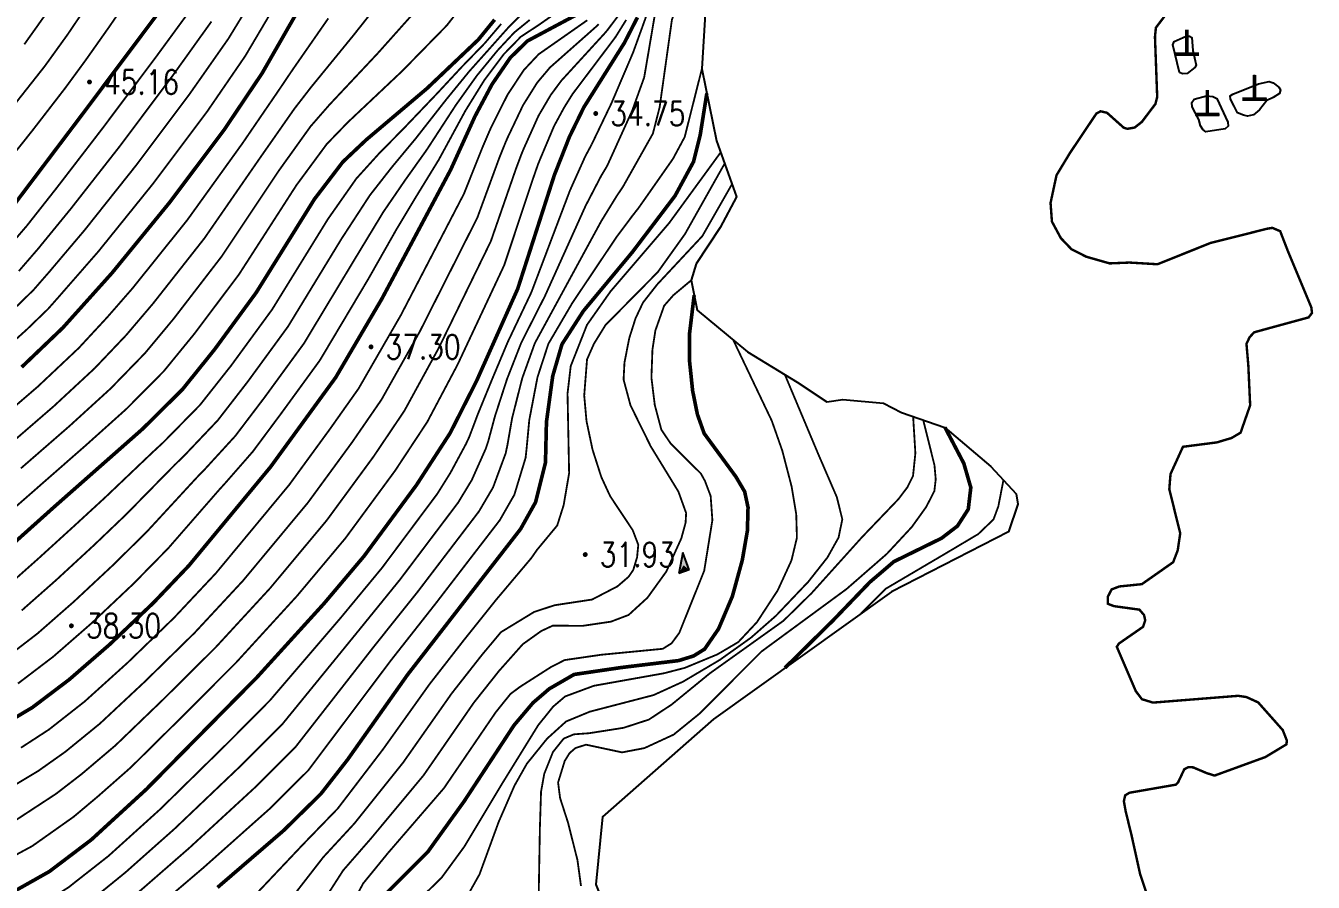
# Model space of a CAD drawing. Extents: x 404846 to 408477, y 3390929 to 3392894.
# Drawn here: x 406529 to 406582, y 3392263.1 to 3392298.3 of the extents above; entities that cross this region are included whole.
import ezdxf
from ezdxf.enums import TextEntityAlignment as Align

# ---------------------------------------------------------------- set-up
doc = ezdxf.new("R2010")
doc.units = 0
doc.header["$LTSCALE"] = 0.5
doc.layers.get('0').update_dxf_attribs({"linetype": 'CONTINUOUS'})
for name, color, linetype in [('DGX', 2, 'CONTINUOUS'), ('DMTZ', 3, 'CONTINUOUS'), ('GCD', 1, 'CONTINUOUS'), ('SXSS', 5, 'CONTINUOUS')]:
    doc.layers.add(name, color=color, linetype=linetype)
doc.styles.add('HZ', font='rs.shx', dxfattribs={"width": 0.8, "bigfont": 'hztxt.shx'})
doc.linetypes.add('1033B', pattern='A,1,[186,AAA.SHX,S=1,R=0,X=0,Y=0],1', length=2)

# ---------------------------------------------------------------- blocks, each defined once
blk = doc.blocks.new('*U39')
at = {"linetype": 'Continuous'}
for points in [[(-0.3, 0.5), (0, 1.5), (-0.9, 0)], [(-0.3, 0.5), (0, 0), (0, 1.5)], [(-0.3, 0.5), (-0.9, 0), (0, 0)]]:
    blk.add_solid(points, dxfattribs=at)
blk = doc.blocks.new('gc201')
for p, q in [((0, 1.5), (-0.9, 0)), ((0, 0), (0, 1.5)), ((0, 0), (-0.9, 0))]:
    blk.add_line(p, q)
at = {"linetype": 'Continuous'}
blk.add_blockref('*U39', (0, 0), dxfattribs=at)
blk = doc.blocks.new('GC200')
at = {"linetype": 'Continuous', "const_width": 0.2, "flags": 128}
blk.add_lwpolyline([(-0.1, 0, 1), (0.1, 0, 1)], format="xyb", close=True, dxfattribs=at)
blk = doc.blocks.new('gc195')
for p, q in [((0, 0), (0, 2)), ((-1, 0), (1, 0))]:
    blk.add_line(p, q)
at = {"const_width": 0.3, "flags": 128}
for points in [[(0, 0), (0, 2)], [(1, 0), (-1, 0)]]:
    blk.add_lwpolyline(points, dxfattribs=at)

msp = doc.modelspace()

# ---------------------------------------------------------------- linework, layer by layer
at = {"layer": 'DGX', "linetype": 'Continuous', "flags": 128}
for points, const_width, elevation in [([(406528.61, 3392291.029), (406531.508, 3392294.869), (406535.285, 3392299.914), (406537.071, 3392302.562), (406538.171, 3392304.57), (406539.885, 3392307.991), (406541.009, 3392313.487), (406541.505, 3392316.892), (406541.579, 3392319.246), (406541.441, 3392322.202), (406541.131, 3392324.976), (406540.7, 3392327.173), (406539.948, 3392329.214), (406538.607, 3392331.806), (406536.801, 3392334.722), (406534.617, 3392337.835), (406531.918, 3392341.015), (406527.584, 3392345.526)], 0.15, 45), ([(406564.986, 3392313.436), (406564.469, 3392312.096), (406563.717, 3392311.096), (406562.069, 3392309.564), (406559.359, 3392307.595), (406558.022, 3392306.467), (406556.972, 3392305.388), (406556.125, 3392303.931), (406555.295, 3392301.834), (406554.523, 3392298.624), (406554.015, 3392297.219), (406553.127, 3392295.138), (406552.312, 3392293.439)], 0.075, 34.5), ([(406552.954, 3392292.567), (406553.975, 3392294.82), (406554.472, 3392296.197), (406555.113, 3392299.971), (406555.803, 3392302.203), (406556.387, 3392303.32), (406557.351, 3392304.676), (406558.59, 3392306.114), (406559.735, 3392307.242), (406560.902, 3392308.143), (406562.495, 3392309.213), (406564.175, 3392310.272), (406564.865, 3392310.854), (406565.203, 3392311.316), (406565.357, 3392311.909)], 0.075, 34), ([(406553.596, 3392291.694), (406554.83, 3392293.885), (406555.107, 3392294.97), (406555.612, 3392298.569), (406556.031, 3392299.751), (406556.835, 3392301.586), (406558.163, 3392304.14), (406559.406, 3392305.991), (406560.447, 3392307.001), (406561.801, 3392308.047), (406564.024, 3392309.27), (406564.819, 3392309.837), (406565.33, 3392310.432), (406565.592, 3392311.058)], 0.075, 33.5), ([(406528.441, 3392286.561), (406529.354, 3392287.451), (406530.047, 3392288.246), (406530.087, 3392288.295), (406531.455, 3392289.911), (406533.581, 3392292.586), (406535.785, 3392295.526), (406537.369, 3392297.787), (406539.107, 3392300.632)], 0.075, 43.5), ([(406528.186, 3392285.02), (406529.071, 3392285.817), (406529.958, 3392286.674), (406530.526, 3392287.319), (406530.559, 3392287.358), (406532.021, 3392289.033), (406534.272, 3392291.825), (406536.492, 3392294.785), (406538.064, 3392297.077), (406539.786, 3392299.988)], 0.075, 43), ([(406543.759, 3392299.498), (406542.494, 3392297.903), (406540.766, 3392295.787), (406540.086, 3392294.908), (406538.683, 3392292.901), (406536.384, 3392289.577), (406534.272, 3392286.893), (406533.164, 3392285.59), (406531.874, 3392284.232), (406530.187, 3392282.667), (406528.152, 3392280.906)], 0.075, 41.5), ([(406528.426, 3392294.893), (406529.821, 3392296.661), (406530.761, 3392297.966), (406531.854, 3392299.584)], 0.075, 46), ([(406528.869, 3392284.277), (406530.562, 3392285.897), (406532.587, 3392288.154), (406534.963, 3392291.064), (406537.199, 3392294.044), (406538.758, 3392296.368), (406540.465, 3392299.345)], 0.15, 42.5), ([(406546.941, 3392299.087), (406546.351, 3392298.331), (406544.523, 3392296.462), (406542.282, 3392294.348), (406541.413, 3392293.449), (406540.167, 3392291.759), (406537.806, 3392288.091), (406535.957, 3392285.631), (406534.708, 3392284.103), (406533.187, 3392282.568), (406531.504, 3392281.058), (406529.516, 3392279.315), (406526.988, 3392277.101)], 0.075, 40.5), ([(406527.661, 3392291.936), (406529.305, 3392294.004), (406530.665, 3392295.765), (406531.5, 3392296.905), (406532.489, 3392298.306), (406532.984, 3392299.028)], 0.075, 45.5), ([(406528.115, 3392269.564), (406529.31, 3392270.277), (406530.82, 3392271.42), (406532.495, 3392272.874), (406534.282, 3392274.576), (406535.747, 3392276.113), (406539.104, 3392280.171), (406541.785, 3392283.855), (406543.683, 3392287.088), (406546.505, 3392292.381), (406547.512, 3392294.593), (406548.215, 3392295.914), (406548.963, 3392297.004), (406549.669, 3392297.695), (406551.771, 3392298.817)], 0.15, 37.5), ([(406528.147, 3392289.004), (406529.089, 3392290.101), (406529.142, 3392290.17), (406530.322, 3392291.668), (406532.199, 3392294.108), (406534.372, 3392297.009), (406535.98, 3392299.205)], 0.075, 44.5), ([(406551.238, 3392299.125), (406550.118, 3392298.342), (406549.399, 3392297.87), (406548.7, 3392297.152), (406547.903, 3392296.092), (406547.117, 3392294.823), (406546.024, 3392292.81), (406545.136, 3392291.363), (406544.299, 3392289.972), (406543.128, 3392287.908), (406541.131, 3392284.554), (406539.544, 3392282.375), (406538.38, 3392280.809), (406537.271, 3392279.54), (406536.969, 3392279.205), (406534.885, 3392276.813), (406533.465, 3392275.365), (406531.759, 3392273.755), (406530.171, 3392272.369), (406528.716, 3392271.26)], 0.075, 38), ([(406545.055, 3392298.915), (406543.508, 3392297.182), (406541.524, 3392295.068), (406540.749, 3392294.179), (406539.425, 3392292.33), (406537.095, 3392288.834), (406535.115, 3392286.262), (406533.936, 3392284.846), (406532.531, 3392283.4), (406530.845, 3392281.862), (406528.834, 3392280.111)], 0.075, 41), ([(406528.977, 3392297.556), (406530.023, 3392299.027)], 0.075, 46.5), ([(406553.73, 3392298.561), (406553.306, 3392297.878), (406553.206, 3392297.741), (406551.526, 3392295.513), (406551.182, 3392294.961), (406550.763, 3392294.189), (406550.192, 3392292.834), (406550.105, 3392292.621), (406549.886, 3392291.992), (406548.715, 3392288.471), (406546.796, 3392284.378), (406545.55, 3392282.023), (406544.222, 3392280.01), (406542.181, 3392277.236), (406540.193, 3392274.864), (406537.697, 3392272.133), (406535.42, 3392269.849), (406533.361, 3392267.813), (406532.013, 3392266.625), (406531.006, 3392265.778), (406529.304, 3392264.574), (406527.36, 3392263.525)], 0.075, 35.5), ([(406541.479, 3392298.624), (406540.008, 3392296.507), (406539.422, 3392295.638), (406537.941, 3392293.472), (406535.674, 3392290.321), (406533.43, 3392287.523), (406532.392, 3392286.333), (406531.218, 3392285.064), (406529.528, 3392283.472), (406527.47, 3392281.702)], 0.075, 42), ([(406527.573, 3392276.166), (406530.197, 3392278.519), (406530.197, 3392278.519), (406533.843, 3392281.735), (406535.48, 3392283.359), (406535.48, 3392283.359), (406536.8, 3392285), (406538.517, 3392287.347), (406538.517, 3392287.347), (406540.909, 3392291.187), (406542.077, 3392292.719), (406543.04, 3392293.629), (406545.537, 3392295.741), (406547.648, 3392297.747), (406548.321, 3392298.571)], 0.15, 40), ([(406552.598, 3392298.388), (406552.489, 3392298.279), (406550.597, 3392296.604), (406550.072, 3392295.982), (406549.489, 3392295.051), (406548.852, 3392293.714), (406548.76, 3392293.5), (406548.51, 3392292.878), (406547.61, 3392290.426), (406545.239, 3392285.733), (406543.667, 3392282.939), (406542.451, 3392281.174), (406540.643, 3392278.704), (406537.97, 3392275.489), (406535.989, 3392273.355), (406533.957, 3392271.361), (406532.091, 3392269.616), (406530.662, 3392268.451), (406529.56, 3392267.671), (406527.893, 3392266.667)], 0.075, 36.5), ([(406527.955, 3392262.37), (406530.009, 3392263.528), (406531.729, 3392264.831), (406533.996, 3392266.911), (406538.551, 3392271.522), (406541.304, 3392274.552), (406542.95, 3392276.502), (406545.107, 3392279.428), (406546.491, 3392281.565), (406547.574, 3392283.701), (406549.268, 3392287.494), (406550.778, 3392292.181), (406551.4, 3392293.758), (406551.99, 3392294.967), (406553.66, 3392297.622), (406554.195, 3392298.667)], 0.15, 35), ([(406549.764, 3392298.561), (406549.13, 3392298.046), (406548.437, 3392297.301), (406547.592, 3392296.271), (406546.722, 3392295.052), (406545.543, 3392293.239), (406544.612, 3392291.929), (406543.743, 3392290.659), (406542.573, 3392288.728), (406540.478, 3392285.252), (406538.858, 3392283.031), (406537.655, 3392281.446), (406536.414, 3392280.089), (406536.072, 3392279.736), (406534.023, 3392277.513), (406532.648, 3392276.154), (406531.023, 3392274.636), (406529.521, 3392273.319), (406528.122, 3392272.242)], 0.075, 38.5), ([(406548.591, 3392298.396), (406547.911, 3392297.598), (406546.969, 3392296.627), (406545.932, 3392295.511), (406544.582, 3392294.097), (406543.564, 3392293.062), (406542.632, 3392292.032), (406541.464, 3392290.367), (406539.17, 3392286.649), (406537.486, 3392284.344), (406536.205, 3392282.722), (406534.7, 3392281.187), (406534.277, 3392280.796), (406532.299, 3392278.913), (406531.014, 3392277.731), (406529.551, 3392276.398), (406528.222, 3392275.217)], 0.075, 39.5), ([(406553.412, 3392298.742), (406552.952, 3392298.133), (406552.847, 3392298.01), (406551.062, 3392296.059), (406550.627, 3392295.471), (406550.126, 3392294.62), (406549.522, 3392293.274), (406549.433, 3392293.061), (406549.198, 3392292.435), (406548.162, 3392289.449), (406546.018, 3392285.056), (406544.609, 3392282.481), (406543.337, 3392280.592), (406541.412, 3392277.97), (406539.081, 3392275.176), (406536.843, 3392272.744), (406534.689, 3392270.605), (406532.726, 3392268.715), (406531.338, 3392267.538), (406530.283, 3392266.724), (406528.599, 3392265.621)], 0.075, 36), ([(406528.751, 3392288.228), (406529.568, 3392289.174), (406529.614, 3392289.233), (406530.888, 3392290.79), (406532.89, 3392293.347), (406535.078, 3392296.267), (406536.674, 3392298.496)], 0.075, 44), ([(406552.13, 3392298.548), (406550.133, 3392297.15), (406549.517, 3392296.493), (406548.852, 3392295.483), (406548.182, 3392294.153), (406548.088, 3392293.94), (406547.822, 3392293.321), (406547.057, 3392291.404), (406544.461, 3392286.41), (406542.726, 3392283.397), (406541.566, 3392281.756), (406539.874, 3392279.437), (406536.858, 3392275.801), (406535.136, 3392273.966), (406533.226, 3392272.118), (406531.455, 3392270.518), (406529.986, 3392269.364), (406528.838, 3392268.618)], 0.075, 37), ([(406549.409, 3392298.779), (406548.86, 3392298.221), (406548.174, 3392297.45), (406547.28, 3392296.449), (406546.327, 3392295.282), (406545.063, 3392293.668), (406544.088, 3392292.496), (406543.188, 3392291.345), (406542.018, 3392289.548), (406539.824, 3392285.95), (406538.172, 3392283.687), (406536.93, 3392282.084), (406535.557, 3392280.638), (406535.174, 3392280.266), (406533.161, 3392278.213), (406531.831, 3392276.942), (406530.287, 3392275.517), (406528.872, 3392274.268)], 0.075, 39), ([(406556.845, 3392296.551), (406556.138, 3392293.745), (406555.656, 3392292.847), (406554.238, 3392290.822)], 0.075, 33), ([(406557.048, 3392295.54), (406556.777, 3392293.836), (406556.5, 3392292.725), (406555.741, 3392291.326), (406553.991, 3392289.016), (406551.97, 3392286.584), (406551.09, 3392285.217), (406550.71, 3392283.912), (406550.452, 3392282.024), (406550.412, 3392280.355), (406550.412, 3392280.355), (406550.006, 3392278.723), (406549.388, 3392277.617), (406547.846, 3392275.632), (406544.736, 3392271.618), (406542.271, 3392268.126), (406541.176, 3392266.723), (406541.176, 3392266.723), (406539.646, 3392265.217), (406536.923, 3392262.87)], 0.15, 32.5), ([(406552.312, 3392293.439), (406552.048, 3392292.947), (406551.42, 3392291.548), (406549.829, 3392287.348), (406548.856, 3392285.3), (406548.202, 3392283.741), (406547.629, 3392282.339), (406547.277, 3392281.405), (406547.141, 3392281.115), (406546.505, 3392279.933), (406545.963, 3392279.066), (406544.682, 3392277.35), (406543.69, 3392276.02), (406541.991, 3392273.965), (406539.076, 3392270.563), (406537.391, 3392268.863), (406534.581, 3392266.103), (406532.434, 3392264.162), (406531.011, 3392263.046), (406530.825, 3392262.895), (406529.882, 3392262.293), (406529.729, 3392262.189)], 0.075, 34.5), ([(406557.614, 3392293.107), (406555.502, 3392290.21), (406553.085, 3392287.389), (406552.118, 3392286.014), (406551.45, 3392284.32), (406551.319, 3392283.19), (406551.384, 3392279.912), (406551.16, 3392278.602), (406550.895, 3392277.763), (406550.065, 3392276.761)], 0.075, 32), ([(406552.954, 3392292.567), (406552.697, 3392292.135), (406552.063, 3392290.915), (406550.39, 3392287.202), (406549.415, 3392285.28), (406548.829, 3392283.782), (406548.335, 3392282.26), (406548.063, 3392281.245), (406547.958, 3392280.925), (406547.38, 3392279.63), (406546.819, 3392278.704), (406545.473, 3392276.92), (406544.431, 3392275.539), (406542.677, 3392273.378), (406539.601, 3392269.603), (406537.952, 3392267.947), (406535.167, 3392265.294), (406533.14, 3392263.493), (406531.811, 3392262.412), (406531.64, 3392262.262), (406530.788, 3392261.642), (406530.656, 3392261.531)], 0.075, 34), ([(406557.779, 3392292.649), (406556.149, 3392289.752), (406555.033, 3392288.189), (406552.879, 3392286.006), (406552.404, 3392285.236), (406552.121, 3392284.594), (406552.005, 3392283.11), (406552.099, 3392282.058), (406552.348, 3392280.88), (406552.708, 3392279.756), (406553.069, 3392278.974), (406554.001, 3392277.568), (406554.229, 3392276.968), (406554.179, 3392276.452), (406554.023, 3392275.936), (406553.834, 3392275.656), (406553.374, 3392275.259), (406552.33, 3392274.716), (406550.788, 3392274.482), (406549.948, 3392274.207), (406548.582, 3392273.375)], 0.075, 31.5), ([(406553.596, 3392291.694), (406553.346, 3392291.324), (406552.706, 3392290.282), (406550.951, 3392287.057), (406549.973, 3392285.259), (406549.456, 3392283.822), (406549.04, 3392282.181), (406548.849, 3392281.084), (406548.776, 3392280.735), (406548.256, 3392279.328), (406547.676, 3392278.341), (406546.264, 3392276.491), (406545.172, 3392275.057), (406543.363, 3392272.791), (406540.126, 3392268.643), (406538.513, 3392267.03), (406535.752, 3392264.486), (406533.845, 3392262.824), (406532.611, 3392261.777), (406532.456, 3392261.63), (406531.694, 3392260.99), (406531.582, 3392260.872)], 0.075, 33.5), ([(406558.083, 3392291.805), (406556.863, 3392289.668), (406555.011, 3392287.683), (406554.424, 3392286.935), (406554.116, 3392286.284), (406553.859, 3392285.473), (406553.661, 3392284.472), (406553.624, 3392283.767), (406553.907, 3392282.708), (406554.742, 3392281.015), (406555.88, 3392279.154), (406556.197, 3392278.273), (406556.174, 3392277.872), (406555.999, 3392277.233), (406555.381, 3392275.866), (406554.606, 3392274.791), (406553.831, 3392274.082), (406553.105, 3392273.806), (406551.945, 3392273.634), (406550.712, 3392273.642), (406550.242, 3392273.423)], 0.075, 31), ([(406554.238, 3392290.822), (406553.995, 3392290.513), (406553.348, 3392289.649), (406551.513, 3392286.911), (406550.532, 3392285.238), (406550.083, 3392283.862), (406549.746, 3392282.103), (406549.635, 3392280.924), (406549.594, 3392280.545), (406549.131, 3392279.025), (406548.532, 3392277.979), (406547.055, 3392276.061), (406545.913, 3392274.575), (406544.049, 3392272.205), (406540.651, 3392267.683), (406539.074, 3392266.113), (406536.337, 3392263.678), (406534.551, 3392262.155), (406533.411, 3392261.143), (406533.272, 3392260.997), (406532.6, 3392260.338), (406532.509, 3392260.214)], 0.075, 33), ([(406556.409, 3392287.852), (406555.673, 3392287.237), (406555.293, 3392286.804), (406554.932, 3392285.785), (406554.811, 3392284.996), (406554.769, 3392283.845), (406554.906, 3392282.725), (406555.178, 3392281.7), (406555.569, 3392281.122), (406556.802, 3392279.9)], 0.075, 30.5), ([(406556.527, 3392287.233), (406556.339, 3392285.675), (406556.34, 3392284.494), (406556.464, 3392283.302), (406556.661, 3392282.331), (406556.938, 3392281.548), (406558.241, 3392279.771), (406558.604, 3392279.156), (406558.743, 3392278.504), (406558.716, 3392277.543), (406558.507, 3392276.339), (406558.098, 3392274.846), (406557.53, 3392273.51), (406556.955, 3392272.675), (406556.502, 3392272.394), (406555.886, 3392272.204), (406553.548, 3392271.921), (406553.548, 3392271.921), (406551.59, 3392271.634), (406550.566, 3392271.042), (406549.897, 3392270.466), (406549.119, 3392269.545), (406547.07, 3392266.421), (406545.567, 3392264.328), (406543.734, 3392262.497)], 0.15, 30), ([(406558.143, 3392285.375), (406559.721, 3392282.066), (406560.152, 3392280.838), (406560.536, 3392279.362), (406560.725, 3392278.23), (406560.753, 3392277.259), (406560.529, 3392276.325), (406559.966, 3392275.098), (406559.109, 3392273.785), (406558.343, 3392272.966), (406558.343, 3392272.966), (406557.488, 3392272.462), (406556.143, 3392271.905), (406555.283, 3392271.682), (406552.403, 3392271.168), (406551.219, 3392270.729), (406550.728, 3392270.311), (406550.112, 3392269.545), (406548.629, 3392267.143), (406547.067, 3392264.541), (406546.135, 3392263.268), (406544.006, 3392261.195)], 0.075, 29.5), ([(406560.262, 3392283.958), (406561.637, 3392280.685), (406562.395, 3392278.929), (406562.62, 3392278.017), (406562.467, 3392277.268), (406562.008, 3392276.446), (406561.223, 3392275.45), (406559.897, 3392274.054), (406558.865, 3392273.147), (406557.581, 3392272.232), (406556.065, 3392271.335), (406554.855, 3392270.784), (406554.855, 3392270.784), (406552.239, 3392270.104), (406551.259, 3392269.699), (406550.477, 3392268.991), (406549.644, 3392267.959), (406549.136, 3392267.058), (406548.484, 3392265.56), (406547.699, 3392263.412), (406547.16, 3392262.451)], 0.075, 29), ([(406565.533, 3392282.247), (406565.625, 3392280.736), (406565.529, 3392279.807), (406565.303, 3392279.343), (406564.924, 3392278.842), (406563.42, 3392277.271), (406561.361, 3392274.983), (406560.197, 3392273.84), (406557.154, 3392271.666), (406555.603, 3392270.397), (406554.662, 3392269.776), (406553.624, 3392269.439), (406552.207, 3392269.216), (406551.581, 3392269.171), (406551.164, 3392268.997), (406551.164, 3392268.997), (406550.721, 3392268.446), (406550.362, 3392267.547), (406550.362, 3392267.547), (406550.23, 3392266.814), (406550.182, 3392265.329), (406550.13, 3392262.363)], 0.075, 28.5), ([(406565.947, 3392282.104), (406566.411, 3392280.241), (406566.462, 3392279.664), (406566.407, 3392279.18), (406566.072, 3392278.528), (406565.483, 3392277.706), (406564.455, 3392276.598), (406562.795, 3392275.149), (406559.298, 3392272.579), (406556.732, 3392270.01), (406555.683, 3392269.158), (406554.482, 3392268.604), (406553.562, 3392268.428), (406552.08, 3392268.745), (406551.644, 3392268.606), (406551.402, 3392268.397), (406551.201, 3392268.071), (406550.93, 3392267.189), (406551.013, 3392266.548), (406551.338, 3392265.541), (406551.727, 3392263.999), (406551.873, 3392262.93)], 0.075, 28), ([(406566.843, 3392281.796), (406567.618, 3392280.316), (406567.905, 3392279.323), (406567.801, 3392278.433), (406567.356, 3392277.74), (406566.701, 3392277.238), (406564.74, 3392276.275), (406563.753, 3392275.431), (406562.239, 3392273.857), (406560.262, 3392271.905)], 0.15, 27.5), ([(406556.802, 3392279.9), (406556.97, 3392279.596), (406557.206, 3392278.973), (406557.276, 3392277.979), (406556.94, 3392275.9), (406555.914, 3392273.342), (406555.598, 3392272.915), (406555.237, 3392272.689), (406552.702, 3392272.444), (406551.198, 3392272.225), (406550.631, 3392271.935), (406549.365, 3392271.125), (406548.973, 3392270.833), (406548.37, 3392270.084), (406546.234, 3392266.953), (406543.933, 3392264.286), (406542.914, 3392263.037), (406541.367, 3392260.154), (406540.79, 3392259.321), (406540.486, 3392258.884), (406540.208, 3392258.583)], 0.075, 30.5), ([(406569.246, 3392279.626), (406569.038, 3392278.553), (406568.839, 3392278.012), (406568.212, 3392277.41), (406566.838, 3392276.593), (406564.406, 3392275.16), (406563.386, 3392274.139)], 0.075, 27), ([(406550.065, 3392276.761), (406549.828, 3392276.42), (406548.39, 3392274.714), (406547.088, 3392273.088), (406545.644, 3392271.234), (406543.727, 3392268.55), (406541.865, 3392266.114), (406540.454, 3392264.656), (406538.512, 3392262.601), (406537.89, 3392261.983), (406537.559, 3392261.662), (406537.342, 3392261.468)], 0.075, 32), ([(406550.242, 3392273.423), (406549.478, 3392272.878), (406548.498, 3392271.775), (406547.461, 3392270.467), (406545.399, 3392267.486), (406543.244, 3392264.896), (406542.094, 3392263.577), (406540.415, 3392260.969), (406539.823, 3392260.208), (406539.51, 3392259.81), (406539.3, 3392259.595)], 0.075, 31), ([(406548.582, 3392273.375), (406547.793, 3392272.431), (406546.553, 3392270.851), (406544.563, 3392268.018), (406542.554, 3392265.505), (406541.274, 3392264.117), (406539.464, 3392261.785), (406538.857, 3392261.095), (406538.535, 3392260.736), (406538.156, 3392260.372)], 0.075, 31.5)]:
    msp.add_lwpolyline(points, dxfattribs=dict(at, const_width=const_width, elevation=elevation))
at = {"layer": 'DMTZ', "linetype": '1033B', "elevation": 29.012, "flags": 128}
msp.add_lwpolyline([(406565.902, 3392301.372), (406560.229, 3392300.953), (406558.55, 3392300.577), (406557.26, 3392299.592), (406556.992, 3392299.025), (406556.845, 3392296.551), (406557.441, 3392293.586), (406558.271, 3392291.283), (406557.599, 3392290.024), (406556.611, 3392288.52), (406556.409, 3392287.852), (406556.644, 3392286.615), (406558.714, 3392284.902), (406560.759, 3392283.654), (406561.98, 3392282.849), (406562.639, 3392282.942), (406564.317, 3392282.801), (406565.052, 3392282.412), (406566.843, 3392281.796), (406568.722, 3392280.193), (406569.771, 3392279.058), (406569.835, 3392278.644), (406569.453, 3392277.501), (406564.639, 3392275.035), (406557.316, 3392269.799), (406552.752, 3392265.771), (406552.479, 3392262.989), (406552.932, 3392261.862), (406552.799, 3392261.42), (406548.229, 3392260.435), (406548.059, 3392260.254), (406548.501, 3392257.706), (406547.695, 3392255.565), (406547.277, 3392253.946), (406546.795, 3392253.361), (406546.367, 3392253.113), (406544.17, 3392252.597), (406541.591, 3392251.635), (406540.908, 3392251.504), (406539.505, 3392250.3), (406538.984, 3392250.261), (406538.375, 3392250.13), (406534.947, 3392248.897), (406534.095, 3392248.757), (406533.672, 3392248.801), (406532.745, 3392249.899), (406529.852, 3392255.52), (406528.386, 3392256.68), (406527.18, 3392257.428), (406523.717, 3392261.996)], dxfattribs=at)
at = {"layer": 'SXSS', "linetype": 'Continuous', "const_width": 0.1, "elevation": 15.506, "flags": 128}
msp.add_lwpolyline([(406575.237, 3392262.322), (406574.871, 3392263.409), (406574.514, 3392265.026), (406574.274, 3392266.004), (406574.2, 3392266.421), (406574.254, 3392266.659), (406574.427, 3392266.767), (406576.336, 3392267.099), (406576.432, 3392267.198), (406576.684, 3392267.732), (406576.857, 3392267.823), (406577.047, 3392267.812), (406577.611, 3392267.573), (406577.932, 3392267.474), (406580.023, 3392268.237), (406580.888, 3392268.759), (406580.903, 3392268.916), (406580.736, 3392269.344), (406579.725, 3392270.483), (406579.242, 3392270.704), (406578.901, 3392270.755), (406575.398, 3392270.476), (406574.943, 3392270.616), (406574.692, 3392270.945), (406573.91, 3392272.77), (406573.993, 3392272.903), (406574.991, 3392273.594), (406575.078, 3392273.867), (406575.028, 3392274.082), (406574.839, 3392274.3), (406573.792, 3392274.444), (406573.545, 3392274.54), (406573.536, 3392274.822), (406573.695, 3392275.132), (406574.013, 3392275.254), (406574.938, 3392275.348), (406576.227, 3392276.251), (406576.415, 3392276.741), (406576.518, 3392277.441), (406576.069, 3392279.254), (406576.118, 3392279.878), (406576.63, 3392281), (406578.023, 3392281.18), (406578.627, 3392281.36), (406579.001, 3392281.581), (406579.394, 3392282.709), (406579.319, 3392284.341), (406579.243, 3392285.238), (406579.369, 3392285.503), (406579.556, 3392285.71), (406581.798, 3392286.323), (406581.937, 3392286.504), (406581.91, 3392286.736), (406580.95, 3392289.04), (406580.629, 3392289.869), (406580.309, 3392290.007), (406580.095, 3392289.971), (406577.764, 3392289.385), (406575.583, 3392288.51), (406574.433, 3392288.579), (406573.614, 3392288.545), (406572.653, 3392288.82), (406572.045, 3392289.127), (406571.607, 3392289.586), (406571.241, 3392290.266), (406571.185, 3392291.033), (406571.43, 3392292.173), (406571.989, 3392293.097), (406573.072, 3392294.713), (406573.243, 3392294.802), (406573.506, 3392294.741), (406574.196, 3392294.126), (406574.343, 3392294.081), (406574.642, 3392294.132), (406574.939, 3392294.365), (406575.5, 3392295.107), (406575.571, 3392295.389), (406575.479, 3392297.87), (406575.518, 3392298.243), (406575.868, 3392298.704)], dxfattribs=at)
at = {"layer": 'SXSS', "linetype": 'Continuous', "elevation": 15.506, "flags": 128}
for points in [[(406577.035, 3392297.302), (406577.18, 3392296.706), (406577.123, 3392296.599), (406576.8, 3392296.36), (406576.613, 3392296.338), (406576.487, 3392296.399), (406576.215, 3392297.54), (406576.268, 3392297.67), (406576.764, 3392297.89), (406576.9, 3392297.894), (406576.996, 3392297.842), (406577.035, 3392297.302)], [(406578.738, 3392295.017), (406578.583, 3392295.3), (406578.575, 3392295.442), (406578.681, 3392295.506), (406579.736, 3392295.926), (406580.176, 3392296.028), (406580.341, 3392295.977), (406580.573, 3392295.8), (406580.642, 3392295.682), (406580.595, 3392295.535), (406580.341, 3392295.376), (406580.083, 3392295.24), (406579.779, 3392294.861), (406579.532, 3392294.657), (406579.289, 3392294.602), (406579.12, 3392294.643), (406578.873, 3392294.739), (406578.738, 3392295.017)], [(406577.277, 3392294.464), (406577.006, 3392294.986), (406577.001, 3392295.17), (406577.097, 3392295.302), (406577.601, 3392295.438), (406577.86, 3392295.413), (406578.026, 3392295.33), (406578.472, 3392294.357), (406578.494, 3392294.189), (406578.372, 3392294.076), (406577.573, 3392293.955), (406577.446, 3392294.058), (406577.354, 3392294.204), (406577.277, 3392294.464)]]:
    msp.add_lwpolyline(points, close=True, dxfattribs=at)

# ---------------------------------------------------------------- block references
at = {"layer": 'DMTZ', "linetype": 'Continuous', "xscale": 0.5, "yscale": 0.5, "rotation": 20.13588498342216}
msp.add_blockref('gc201', (406556.316, 3392275.942, 32.145), dxfattribs=at)
at = {"layer": 'GCD', "linetype": 'Continuous'}
ref = msp.add_blockref('GC200', (406531.658, 3392296.006, 45.158), dxfattribs=dict(at, xscale=0.5, yscale=0.5, zscale=0.5))
ref.add_attrib('height', '45.16', dxfattribs={"linetype": 'Continuous', "height": 1, "style": 'HZ', "width": 0.8}).set_placement((406532.258, 3392296.006, 45.158), align=Align.MIDDLE_LEFT)
ref = msp.add_blockref('GC200', (406552.479, 3392294.711, 34.745), dxfattribs=dict(at, xscale=0.5, yscale=0.5, zscale=0.5))
ref.add_attrib('height', '34.75', dxfattribs={"linetype": 'Continuous', "height": 1, "style": 'HZ', "width": 0.8}).set_placement((406553.079, 3392294.711, 34.745), align=Align.MIDDLE_LEFT)
ref = msp.add_blockref('GC200', (406543.237, 3392285.11, 37.3), dxfattribs=dict(at, xscale=0.5, yscale=0.5, zscale=0.5))
ref.add_attrib('height', '37.30', dxfattribs={"linetype": 'Continuous', "height": 1, "style": 'HZ', "width": 0.8}).set_placement((406543.837, 3392285.11, 37.3), align=Align.MIDDLE_LEFT)
ref = msp.add_blockref('GC200', (406552.047, 3392276.566, 31.932), dxfattribs=dict(at, xscale=0.5, yscale=0.5, zscale=0.5))
ref.add_attrib('height', '31.93', dxfattribs={"linetype": 'Continuous', "height": 1, "style": 'HZ', "width": 0.8}).set_placement((406552.647, 3392276.566, 31.932), align=Align.MIDDLE_LEFT)
ref = msp.add_blockref('GC200', (406530.914, 3392273.635, 38.299), dxfattribs=dict(at, xscale=0.5, yscale=0.5, zscale=0.5))
ref.add_attrib('height', '38.30', dxfattribs={"linetype": 'Continuous', "height": 1, "style": 'HZ', "width": 0.8}).set_placement((406531.514, 3392273.635, 38.299), align=Align.MIDDLE_LEFT)
at = {"layer": 'SXSS', "linetype": 'Continuous', "xscale": 0.5, "yscale": 0.5}
for p in [(406576.785, 3392297.154), (406579.577, 3392295.297), (406577.633, 3392294.672)]:
    msp.add_blockref('gc195', p, dxfattribs=at)

doc.saveas('drawing.dxf')
